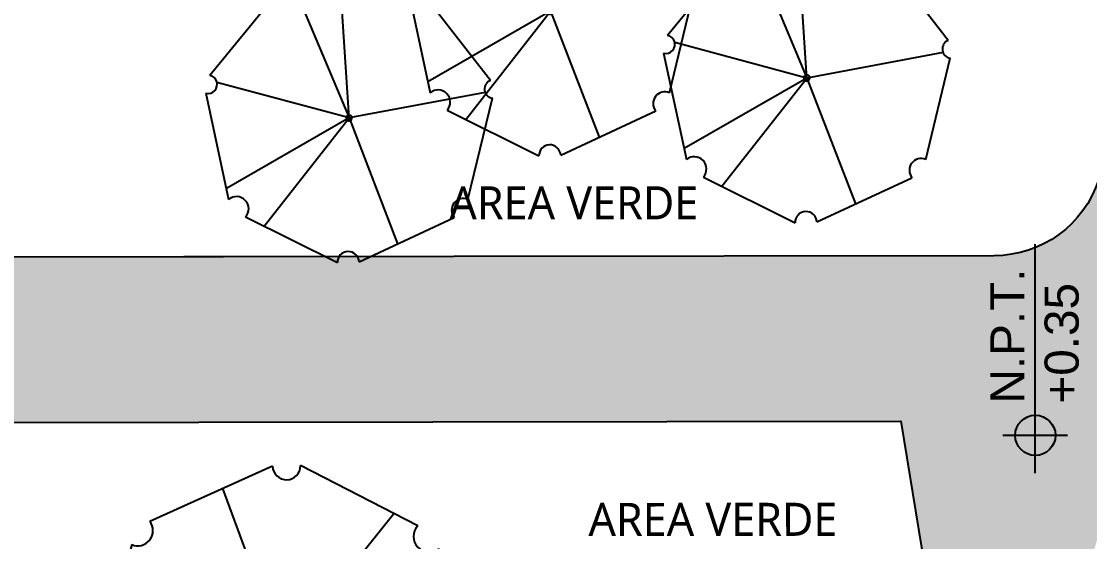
# Model space of a CAD drawing. Header units: feet. Extents: x 1019 to 2236, y -546 to 122.
# Drawn here: x 1088.16 to 1097.85, y -238.12 to -233.39 of the extents above; entities that cross this region are included whole.
import ezdxf

# ---------------------------------------------------------------- set-up
doc = ezdxf.new("R2010")
doc.units = ezdxf.units.FT
doc.header["$LTSCALE"] = 0.05
doc.header["$MEASUREMENT"] = 0
for name, color, linetype, lineweight in [('A-GENM', 8, 'Continuous', 9), ('arq-pisos', 251, 'Continuous', 5), ('None', 7, 'Continuous', 5)]:
    doc.layers.add(name, color=color, linetype=linetype, lineweight=lineweight)
doc.layers.add('DIM', color=10, linetype='Continuous')
doc.layers.add('TXT', color=2, linetype='Continuous')
doc.layers.add('PLANTS', color=7, linetype='Continuous', true_color=0x005716)
doc.styles.add('ads', font='trebuc.ttf', dxfattribs={"height": 0.14})
doc.styles.add('ROMAND', font='arial.ttf')

# ---------------------------------------------------------------- blocks, each defined once
blk = doc.blocks.new('ARBOL4')
at = {"layer": 'PLANTS'}
for p, q in [((0.1899800000000766, 0.4429339999996671), (-0.1577720000000511, 0.4574759999995592)), ((-0.2152249999999469, 0.439233999999459), (-0.4456980000000215, 0.1737880000000303)), ((-0.1720059999998114, 0.4302120000001821), (-2.842170943040401e-14, -2.842170943040401e-14)), ((0.4654390000000319, 0.1266879999993478), (0.2585340000000258, 0.409627999999401)), ((-2.842170943040401e-14, -2.842170943040401e-14), (0.3816190000001995, 0.241315999999614)), ((-0.4742929999997898, 0.08768700000015883), (-0.409358999999796, -0.2639520000002733)), ((0.392021000000085, -0.274733000000225), (0.4821400000000438, 0.05578199999942512)), ((-2.842170943040401e-14, -2.842170943040401e-14), (-0.4366259999997339, -0.1162990000002821)), ((-0.3737299999998243, -0.2515890000004504), (-2.842170943040401e-14, -2.842170943040401e-14)), ((-2.842170943040401e-14, -2.842170943040401e-14), (-0.03092599999993695, -0.456175000000286)), ((0.4102560000000892, -0.2078570000003594), (-2.842170943040401e-14, -2.842170943040401e-14)), ((-2.842170943040401e-14, -2.842170943040401e-14), (0.3113290000000859, -0.3563519999998164)), ((-0.3758429999998327, -0.3099650000004033), (-0.04903399999969338, -0.4845290000003217)), ((0.01192100000022833, -0.4854180000002373), (0.3453370000001712, -0.3416919999999948))]:
    blk.add_line(p, q, dxfattribs=at)
for centre, radius, start, end in [((-0.1890739999999198, 0.4564700000000528), 0.031319, 213.3860779999999, 1.840691), ((0.2283990000000529, 0.4348030000000733), 0.03927, 168.050674, 320.127319), ((-0.473469999999935, 0.1352120000001094), 0.047533, 269.007996, 54.24858100000002), ((0.4743880000000615, 0.09137699999971005), 0.036427, 104.220505, 282.2873540000001), ((-2.842170943040401e-14, -2.842170943040401e-14), 0.01, 0, 180), ((-2.842170943040401e-14, -2.842170943040401e-14), 0.01, 180, 0), ((-0.3836719999999616, -0.2804550000001029), 0.030531, 284.858551, 147.280869), ((0.3713179999999454, -0.3100519999998426), 0.04094, 59.622765, 230.608597), ((-0.01854299999970976, -0.4840420000000734), 0.030495, 357.413361, 180.915833)]:
    blk.add_arc(centre, radius, start, end, dxfattribs=at)
blk = doc.blocks.new('A$C04841795')
at = {"ltscale": 45}
h = blk.add_hatch(color=256, dxfattribs=at)
h.dxf.hatch_style = 1
h.paths.add_polyline_path([(0.1787583867221656, 0.2493702602978374), (0.1787583867221656, 0.1537738697206805), (0.2743547772993224, 0.1537738697206805, 0.414213562373095)])
h.paths.add_polyline_path([(0.1787583867221656, 0.1537738697206805), (0.08316199614500874, 0.1537738697206805, 0.414213562373095), (0.1787583867221656, 0.05817747914352367)])
at = {"layer": 'TXT', "ltscale": 45}
for p, q in [((0.1787583867221656, 2.77332219411619e-07), (0.1787583867221656, 0.3075474621091416)), ((0, 0.1537738697206805), (1.087301864433812, 0.1537738697206805))]:
    blk.add_line(p, q, dxfattribs=at)
blk.add_circle((0.1787583867221656, 0.1537738697206805), 0.09559639057715685, dxfattribs=at)

msp = doc.modelspace()

# ---------------------------------------------------------------- hatches: boundary and pattern name
at = {"layer": 'arq-pisos'}
h = msp.add_hatch(dxfattribs=at)
h.set_pattern_fill('AR-HBONE', color=256, scale=0.06, angle=90)
h.set_pattern_definition([(135, (856.7926709093535, 77.64974941367103), (-0.3394112549695428, 4.742829794065559e-17), [0.72, -0.24]), (225, (856.6229652818535, 77.81945504117101), (-0.3394112549695428, 4.742829794065559e-17), [0.72, -0.24])])
edge = h.paths.add_edge_path()
edge.add_line((1080.467131900396, -237.0456512070924), (1087.643781578432, -237.0364224119758))
edge.add_line((1087.643781578432, -237.0364224119758), (1087.643779721789, -237.0349786183718))
edge.add_line((1087.643779721789, -237.0349786183718), (1096.139869125129, -237.0240530929647))
edge.add_line((1096.139869125129, -237.0240530929647), (1096.327007298171, -238.1679739799635))
edge.add_arc((1097.313888600914, -238.0065264829349), 1.000000000000257, 189.2909241103366, 252.0570126603692)
edge.add_line((1097.00581811637, -238.9578900183691), (1116.043871448137, -245.1227913376059))
edge.add_line((1116.043871448137, -245.1227913376059), (1116.351941932678, -244.1714278021783))
edge.add_line((1116.351941932679, -244.1714278021783), (1097.89039010357, -238.1932091658944))
edge.add_line((1097.89039010357, -238.1932091658945), (1102.973553098533, -222.4957108312331))
edge.add_line((1102.973553098533, -222.4957108312331), (1107.542647689461, -223.9752747751139))
edge.add_line((1107.542647689461, -223.9752747751139), (1109.072801628794, -219.2151546256508))
edge.add_line((1109.072801628794, -219.2151546256508), (1108.705004318849, -219.0960545222013))
edge.add_line((1108.705004318849, -219.0960545222011), (1108.218579942385, -219.0939984674119))
edge.add_line((1108.218579942385, -219.093998467412), (1106.985650112821, -222.9014533858398))
edge.add_line((1106.98565011282, -222.9014533858398), (1102.289148716652, -221.3806325777186))
edge.add_line((1102.289148716652, -221.3806325777185), (1097.934106870986, -234.8295938224098))
edge.add_arc((1096.982743335552, -234.5215233378667), 0.9999999999998797, 270.07367932703687, 342.05701266037966, ccw=False)
edge.add_line((1096.984029282045, -235.521522511037), (1087.178435507194, -235.5341319903906))
edge.add_line((1087.178435507194, -235.5341319903906), (1087.178435507195, -232.3647135079118))
edge.add_line((1087.178435507195, -232.3647135079119), (1085.174362387643, -232.3672906408428))
edge.add_line((1085.174362387643, -232.3672906408427), (1085.178439943499, -235.5381476757902))
edge.add_line((1085.178439943499, -235.5381476757902), (1080.465201124013, -235.5442086537329))
edge.add_line((1080.465201124013, -235.5442086537329), (1070.904063599245, -229.3663044251924))
edge.add_line((1070.904063599245, -229.3663044251924), (1070.672698766311, -231.3528769293018))
edge.add_line((1070.672698766311, -231.3528769293018), (1079.234423259103, -236.8850130177744))
edge.add_arc((1079.777134830062, -236.0450938843176), 0.9999999999996037, 237.1315812994204, 270.0736793270483)
edge.add_line((1079.778420776555, -237.0450930574876), (1080.467131900396, -237.0456512070924))

# ---------------------------------------------------------------- linework, layer by layer
at = {"layer": 'A-GENM'}
for p, q in [((1087.178435507194, -235.5341319903906), (1096.142780651694, -235.5226043126576)), ((1094.303692908643, -235.5249692830467), (1096.984029282045, -235.521522511037)), ((1079.778420776555, -237.0450930574876), (1096.139869125129, -237.0240530929647))]:
    msp.add_line(p, q, dxfattribs=at)
msp.add_arc((1096.982743335552, -234.5215233378666), 1, 270.0736793270418, 342.0570126603749, dxfattribs=at)
at = {"layer": 'DIM'}
msp.add_lwpolyline([(1097.934106870986, -234.8295938224098, -0.3248392986090066), (1096.984029282045, -235.521522511037), (1087.178435507194, -235.5341319903906), (1087.178435507195, -232.3647135079119), (1085.174362387643, -232.3672906408427), (1085.178439943499, -235.5381476757902), (1080.465201124013, -235.5442086537329), (1070.904063599245, -229.3663044251924), (1070.672698766311, -231.3528769293018), (1079.234423259103, -236.8850130177744, 0.1447351525639104), (1079.778420776555, -237.0450930574876), (1080.467131900396, -237.0456512070924), (1080.47188990242, -240.7456481478231), (1087.648539580457, -240.7364193527064), (1087.643779721789, -237.0349786183718), (1096.139869125129, -237.0240530929647), (1096.32700729817, -238.1679739799634, 0.2809276722730288), (1097.00581811637, -238.9578900183691), (1116.043871448137, -245.1227913376059)], format="xyb", dxfattribs=at)

# ---------------------------------------------------------------- block references
at = {"ltscale": 45, "xscale": 1.911, "yscale": 1.911, "zscale": 1.911, "rotation": 90}
msp.add_blockref('A$C04841795', (1097.652306176197, -237.4931241904288), dxfattribs=at)
msp.add_blockref('A$C04841795', (1097.652306176197, -237.4931241904288), dxfattribs=at)
at = {"layer": 'None', "lineweight": 15}
for p, xscale, yscale, zscale, rotation in [((1092.960572514983, -233.30249828607), 2.714450404586388, 2.714450404586388, 2.714450404586388, 258.7903459937169), ((1095.285084817375, -233.9082744843555), 2.714450404586388, 2.714450404586388, 2.714450404586388, 258.7903459937169), ((1091.131725532337, -234.2708907703253), 2.714450404586388, 2.714450404586388, 2.714450404586388, 258.7903459937169), ((1090.533502217738, -239.1115078307898), 3.487943930335772, 3.487943930335772, 3.487943930335772, 78.01961421517075)]:
    msp.add_blockref('ARBOL4', p, dxfattribs=dict(at, xscale=xscale, yscale=yscale, zscale=zscale, rotation=rotation))

# ---------------------------------------------------------------- texts
at = {"layer": 'TXT', "ltscale": 45, "style": 'ROMAND'}
for s, p in [('N.P.T.', (1097.260638739492, -236.86281298387)), ('N.P.T.', (1097.260638739492, -236.86281298387)), ('+0.35', (1097.752234080777, -236.86281298387))]:
    msp.add_text(s, height=0.3095819999999997, rotation=90, dxfattribs=at).set_placement(p)
at = {"layer": 'TXT', "char_height": 0.3, "width": 2.687999999999999, "attachment_point": 2, "rotation": 0.01853041959242006, "style": 'ads'}
for insert in [(1093.171144754868, -234.8913989608508), (1094.433418062922, -237.7637874566074)]:
    msp.add_mtext('AREA VERDE', dxfattribs=dict(at, insert=insert))

doc.saveas('drawing.dxf')
